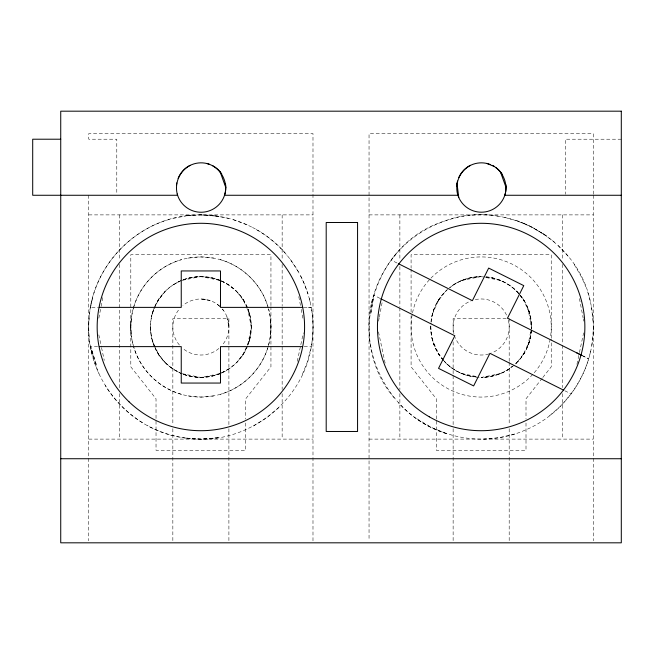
<?xml version="1.0" encoding="UTF-8"?>
<svg xmlns="http://www.w3.org/2000/svg" width="654" height="654" viewBox="0 0 654 654"><rect width="100%" height="100%" fill="white"/><g stroke="black" fill="none" stroke-linecap="round" stroke-linejoin="round"><path stroke-width="0.49" stroke-dasharray="3.27 2.45" d="M593.268 326.256C594.061 370.524 565.824 413.459 524.843 430.25C482.382 448.93 429.277 437.273 398.433 402.676M133.506 307.723C129.974 320.247 129.925 333.761 133.506 346.277M268.647 344.723C271.639 333.172 271.696 320.828 268.647 309.277M150.42 326.984L151.434 337.047L154.36 346.546C149.259 334.178 149.259 319.806 154.36 307.445L151.434 316.937M443.567 360.362C434.477 350.381 429.596 336.45 431.109 322.97M431.215 321.964C431.877 309.816 438.196 298.298 446.968 290.098M531.301 330.017C530.754 342.794 524.819 355.245 515.401 363.845M531.612 327L527.672 307.462L529.887 313.945L531.408 329.011C531.947 316.888 527.958 304.355 519.971 295.126M131.274 318.866L130.8 327L131.274 335.134M270.47 335.134L270.944 327L270.47 318.866M249.607 340.055L251.324 327L250.31 316.953L247.972 309.358C252.109 320.607 252.313 333.409 247.972 344.642L249.607 340.055L242.748 355.138L236.609 362.61L244.563 352.228L242.748 355.138L247.384 346.546M530.623 331.889L527.672 346.546L529.887 340.055L531.212 330.017M591.756 345.369C594.707 327.523 593.292 308.974 587.603 291.798M193.764 215.109C139.04 217.504 91.217 265.156 88.977 320.002C84.104 376.647 128.912 431.362 185.286 438.025C243.672 447.671 303.791 403.232 311.606 344.535C319.716 297.815 294.251 247.972 251.716 227.077M590.349 301.559C577.605 238.473 504.373 198.178 444.254 221.134C371.603 243.746 344.609 342.443 395.253 399.046M98.844 318.187L100.896 307.421M101.084 306.448L103.144 295.682M378.568 321.13L379.132 318.187M379.32 317.215L382.492 300.57M247.776 344.593L251.324 327L247.776 309.416M297.276 361.335L300.619 345.639M300.824 344.658L303.325 332.886M576.942 364.278L579.231 353.487M579.444 352.506L583.613 332.886M308.018 307.372L311.255 307.38A112.112 112.112 0 0 1 311.255 346.62L307.454 361.776L301.584 376.254M92.206 299.401L90.489 307.38A112.112 112.112 0 0 0 90.489 346.62L94.102 361.204L98.999 373.81M589.859 354.435L590.897 349.955M371.619 303.088L373.655 295.183A112.112 112.112 0 0 1 391.198 260.088C415.797 226.333 460.212 208.839 501.209 216.695M431.722 316.937L434.648 307.445M133.808 306.783C140.381 284.302 159.036 265.925 181.591 259.63M268.238 346.277C261.837 369.158 243.051 388.002 220.153 394.37M152.137 313.945C156.764 299.352 166.901 286.37 181.281 280.509L172.623 285.201M432.425 313.945L439.284 298.853L437.469 301.772L445.423 291.382M529.887 340.055L523.036 355.138L524.851 352.228L516.897 362.61M154.826 306.587L158.996 298.853L157.181 301.772L165.135 291.382M542.223 378.233L526.004 398.817L526.004 419.018M542.82 377.472L551.232 366.796L551.232 339.279M581.937 355.449L588.665 358.817A112.112 112.112 0 0 1 571.114 393.912L560.936 405.774L549.213 416.099M396.308 253.719L391.198 260.088L397.542 263.26M278.694 407.704L266.718 417.743L253.458 426.016M221.281 373.091L229.129 368.799L236.544 362.676M449.911 287.67C459.182 279.585 472.098 276.111 484.173 276.944M515.352 363.902L516.832 362.676M221.338 373.017L229.129 368.799M452.911 285.201L461.561 280.509L471.109 277.558L481.156 276.552A50.448 50.448 0 0 0 449.241 287.923M500.76 373.483L481.156 377.448C492.348 377.072 503.76 373.696 512.384 366.346C503.891 373.99 492.29 376.786 481.156 377.448A50.448 50.448 0 0 0 514.624 364.752M220.48 373.483C208.315 378.233 194.418 378.674 182.221 373.777C194.426 378.519 208.332 378.404 220.48 373.483L200.868 377.448L182.245 373.687M169.476 219.368C129.296 230.682 97.389 266.186 90.489 307.38L98.362 307.38M514.665 433.986L499.468 437.608L483.911 439.079M172.738 218.469L186.692 215.787M182.253 280.313L200.868 276.552L210.923 277.566L220.48 280.517L200.868 276.552L190.821 277.558L182.229 280.214C194.41 275.473 208.348 275.735 220.48 280.517M461.561 280.509L481.156 276.552M188.123 258.101L200.868 256.932L213.621 258.101M213.621 395.899L200.868 397.068L188.123 395.899M200.868 214.888L218.411 216.27L200.868 214.888L185.989 215.877C208.389 212.869 231.647 216.809 251.774 227.102M621.3 139.212L565.244 139.212L565.244 194.246M88.756 214.888L312.988 214.888M369.044 214.888L593.268 214.888M303.734 307.38L311.255 307.38M97.626 346.62L90.489 346.62L92.206 354.599M304.167 346.62L311.255 346.62M88.756 439.112L312.988 439.112M369.044 439.112L593.268 439.112M205.969 299.442L200.868 298.968L211.185 300.938M486.184 277.059C497.719 277.827 508.599 283.305 516.832 291.324M476.128 376.941C464.593 376.173 453.712 370.695 445.48 362.676M485.178 277.075C498.332 277.648 511.036 284.245 519.358 294.382M476.137 376.794C463.923 376.205 452.372 370.001 444.189 361.106M214.602 215.73L228.638 218.379M185.989 438.123C172.443 436.226 159.216 432 147.199 425.435M486.061 277.541L500.76 280.517M461.552 373.483L476.259 376.459M504.528 217.349L518.213 221.183M220.153 259.63C243.051 265.998 261.837 284.842 268.238 307.723M181.591 394.37C159.036 388.075 140.381 369.698 133.808 347.217M233.323 219.687L247.196 224.902M221.281 280.909L229.129 285.201L236.544 291.324M582.346 355.662L588.665 358.817M380.031 298.371L373.655 295.183C355.523 351.46 390.446 417.44 447.32 433.888L431.019 427.275L415.977 418.217M564.77 390.74L571.114 393.912M221.338 280.983C230.993 285.332 239.127 292.706 244.563 301.772L236.609 291.39M256.155 229.464C267.936 236.168 278.49 244.988 287.155 255.412M142.654 422.811C127.432 413.557 114.499 400.632 105.196 385.443M543.204 233.617L554.567 242.258M165.2 362.676L172.607 368.791L181.264 373.483C171.307 369.028 162.756 361.629 157.181 352.228L165.127 362.602M217.349 304.323L220.692 307.184A28.032 28.032 0 0 0 182.858 305.532M558.173 245.528L568.252 256.401M222.401 309.187L223.545 310.527M516.897 291.39L519.341 294.586M519.955 295.387L524.851 301.772L523.036 298.87L529.887 313.945M443.576 360.207L437.469 352.228L439.275 355.138L432.425 340.055M444.189 361.008L445.415 362.602M290.286 259.368L298.494 271.868M574.22 264.486L581.831 277.664L585.894 287M247.384 307.462L242.748 298.87L249.607 313.945M154.826 347.405L158.987 355.138L152.137 340.055M300.766 276.102L304.453 284.098L308.009 293.973M434.648 346.546L431.714 337.047L430.708 326.984M309.293 298.453L310.372 302.925M378.494 331.905L385.378 364.278M98.836 334.848L101.337 346.62M101.542 347.601L104.256 360.354M579.452 298.616L583.18 318.187M583.368 319.168L583.744 321.13M298.788 296.654L300.472 305.467M301.216 309.383L303.268 320.149M226.93 316.683L228.9 327L228.434 321.899M591.38 306.497L593.129 321.343M593.268 194.246L593.268 133.604L369.044 133.604L369.044 540.842M593.268 195.268L593.268 540.809M562.44 214.888L562.44 260.341M562.44 264.38L562.44 344.168M562.44 345.181L562.44 387.601M562.44 393.659L562.44 439.112M551.232 338.257L551.232 254.684L411.088 254.684L411.088 267.936M526.004 422.999L526.004 450.328L436.308 450.328L436.308 419.974M509.188 361.4L509.188 318.588L453.132 318.588L453.132 333.883M509.188 362.414L509.188 424.642M509.188 428.664L509.188 540.801M453.132 341.821L453.132 374.652M453.132 375.666L453.132 424.642M453.132 428.664L453.132 540.801M436.308 419.018L436.308 398.817L411.088 366.796L411.088 313.797M411.088 268.949L411.088 312.776M399.872 214.888L399.872 260.341M399.872 266.399L399.872 306.8M399.872 307.813L399.872 389.62M399.872 393.659L399.872 439.112M312.988 540.842L312.988 133.604L88.756 133.604L88.756 139.212L116.788 139.212L116.788 194.246M282.152 214.888L282.152 260.341M282.152 264.38L282.152 305.786M282.152 306.8L282.152 389.62M282.152 393.659L282.152 439.112M270.944 305.647L270.944 254.684L130.8 254.684L130.8 366.796L156.028 398.817L156.028 419.018M270.944 306.661L270.944 366.796L245.716 398.817L245.716 419.018M245.716 422.999L245.716 450.328L156.028 450.328L156.028 419.974M228.9 424.642L228.9 318.588L172.844 318.588L172.844 424.642M228.9 428.664L228.9 540.801M172.844 428.664L172.844 540.801M119.592 214.888L119.592 260.341M119.592 264.38L119.592 389.62M119.592 393.659L119.592 439.112M88.756 195.268L88.756 540.809M268.492 308.639A70.068 70.068 0 0 1 183.21 394.812A70.068 70.068 0 0 1 150.796 277.991A70.068 70.068 0 0 1 268.287 307.879M430.896 278.179A70.068 70.068 0 0 1 550.488 337.162M550.161 339.164A70.068 70.068 0 0 1 533.5 373.581M532.822 374.333A70.068 70.068 0 0 1 412.151 314.836M412.535 312.833A70.068 70.068 0 0 1 430.193 278.915M248.046 309.121A50.448 50.448 0 0 1 248.046 344.879M247.678 345.835A50.448 50.448 0 0 1 221.583 373.001M220.651 373.409A50.448 50.448 0 0 1 154.867 347.715M154.458 346.775A50.448 50.448 0 0 1 154.458 307.225M154.867 306.285A50.448 50.448 0 0 1 220.651 280.591M221.583 280.999A50.448 50.448 0 0 1 247.678 308.165M222.352 308.99A28.032 28.032 0 0 1 222.352 345.01M218.877 348.484A28.032 28.032 0 0 1 182.858 348.468M179.4 345.018A28.032 28.032 0 0 1 179.4 308.982M520.232 295.085A50.448 50.448 0 0 1 531.571 329.019M531.514 330.033A50.448 50.448 0 0 1 515.377 364.074M479.137 377.407A50.448 50.448 0 0 1 444.082 361.221M443.404 360.468A50.448 50.448 0 0 1 430.872 322.953M430.961 321.94A50.448 50.448 0 0 1 448.456 288.577M486.216 276.805A50.448 50.448 0 0 1 519.578 294.3M508.346 320.207A28.032 28.032 0 0 1 491.644 352.997M488.89 353.937A28.032 28.032 0 0 1 455.176 337.505M453.958 333.761A28.032 28.032 0 0 1 471.575 300.66M475.319 299.589A28.032 28.032 0 0 1 507.496 317.427M372.453 303.57L370.671 314.394L373.859 295.289L372.453 303.57M218.411 437.73L200.868 439.112L185.286 438.025L200.868 439.112L218.411 437.73M524.729 223.701L517.543 220.954L531.293 226.725L546.368 235.8L531.293 226.725L524.729 223.701M96.416 365.136L90.726 346.62L96.416 365.136"/><path stroke-width="0.98" d="M470.537 165.331C459.77 170.653 454.244 183.864 457.89 195.268A24.713 24.713 0 0 0 505.91 184.771M206.484 163.435C220.218 166.541 228.949 181.877 224.543 195.268L457.89 195.268M492.274 165.372A24.713 24.713 0 0 1 494.056 166.345C503.572 172.362 508.215 184.477 504.831 195.268L621.3 195.268M190.249 165.331C179.482 170.653 173.956 183.864 177.602 195.268L32.7 195.268L32.7 139.212L60.732 139.212M99.269 307.38L181.248 307.38L181.248 270.944L220.488 270.944L220.488 307.38L302.802 307.38M99.302 346.62L181.248 346.62L181.248 383.056L220.488 383.056L220.488 346.62L302.475 346.62M60.732 458.732L621.3 458.732M486.772 163.435L494.048 166.337M398.417 263.693L472.384 300.677L488.677 268.083L523.772 285.635L507.479 318.228L581.447 355.212M576.583 352.776L581.104 355.032M380.734 298.723L454.832 335.772L438.54 368.365L473.635 385.917L489.928 353.323L563.258 389.988M500.416 171.814L506.073 187.543M220.128 171.814L225.785 187.543M457.007 183.341L458.773 197.565M225.507 183.839A24.713 24.713 0 0 1 206.165 211.724A24.713 24.713 0 0 1 177.226 194.009M176.523 184.771A24.713 24.713 0 0 1 176.801 182.916M178.101 178.444A24.713 24.713 0 0 1 209.313 164.244M212.885 165.838A24.713 24.713 0 0 1 221.731 173.98M456.664 186.627A24.713 24.713 0 0 1 457.514 181.076M458.765 177.536A24.713 24.713 0 0 1 490.459 164.571M495.765 167.473A24.713 24.713 0 0 1 502.558 174.847M621.3 111.18L60.732 111.18L60.732 542.82L621.3 542.82L621.3 111.18M357.566 222.507L326.199 222.507L326.199 431.476L357.566 431.476L357.566 222.507M129.034 401.793A103.708 103.708 0 0 0 301.568 351.819A103.708 103.708 0 0 0 172.018 227.388A103.708 103.708 0 0 0 129.034 401.793M429.302 416.811A103.708 103.708 0 0 0 584.864 327A103.708 103.708 0 0 0 429.302 237.189A103.708 103.708 0 0 0 429.302 416.811"/></g></svg>
